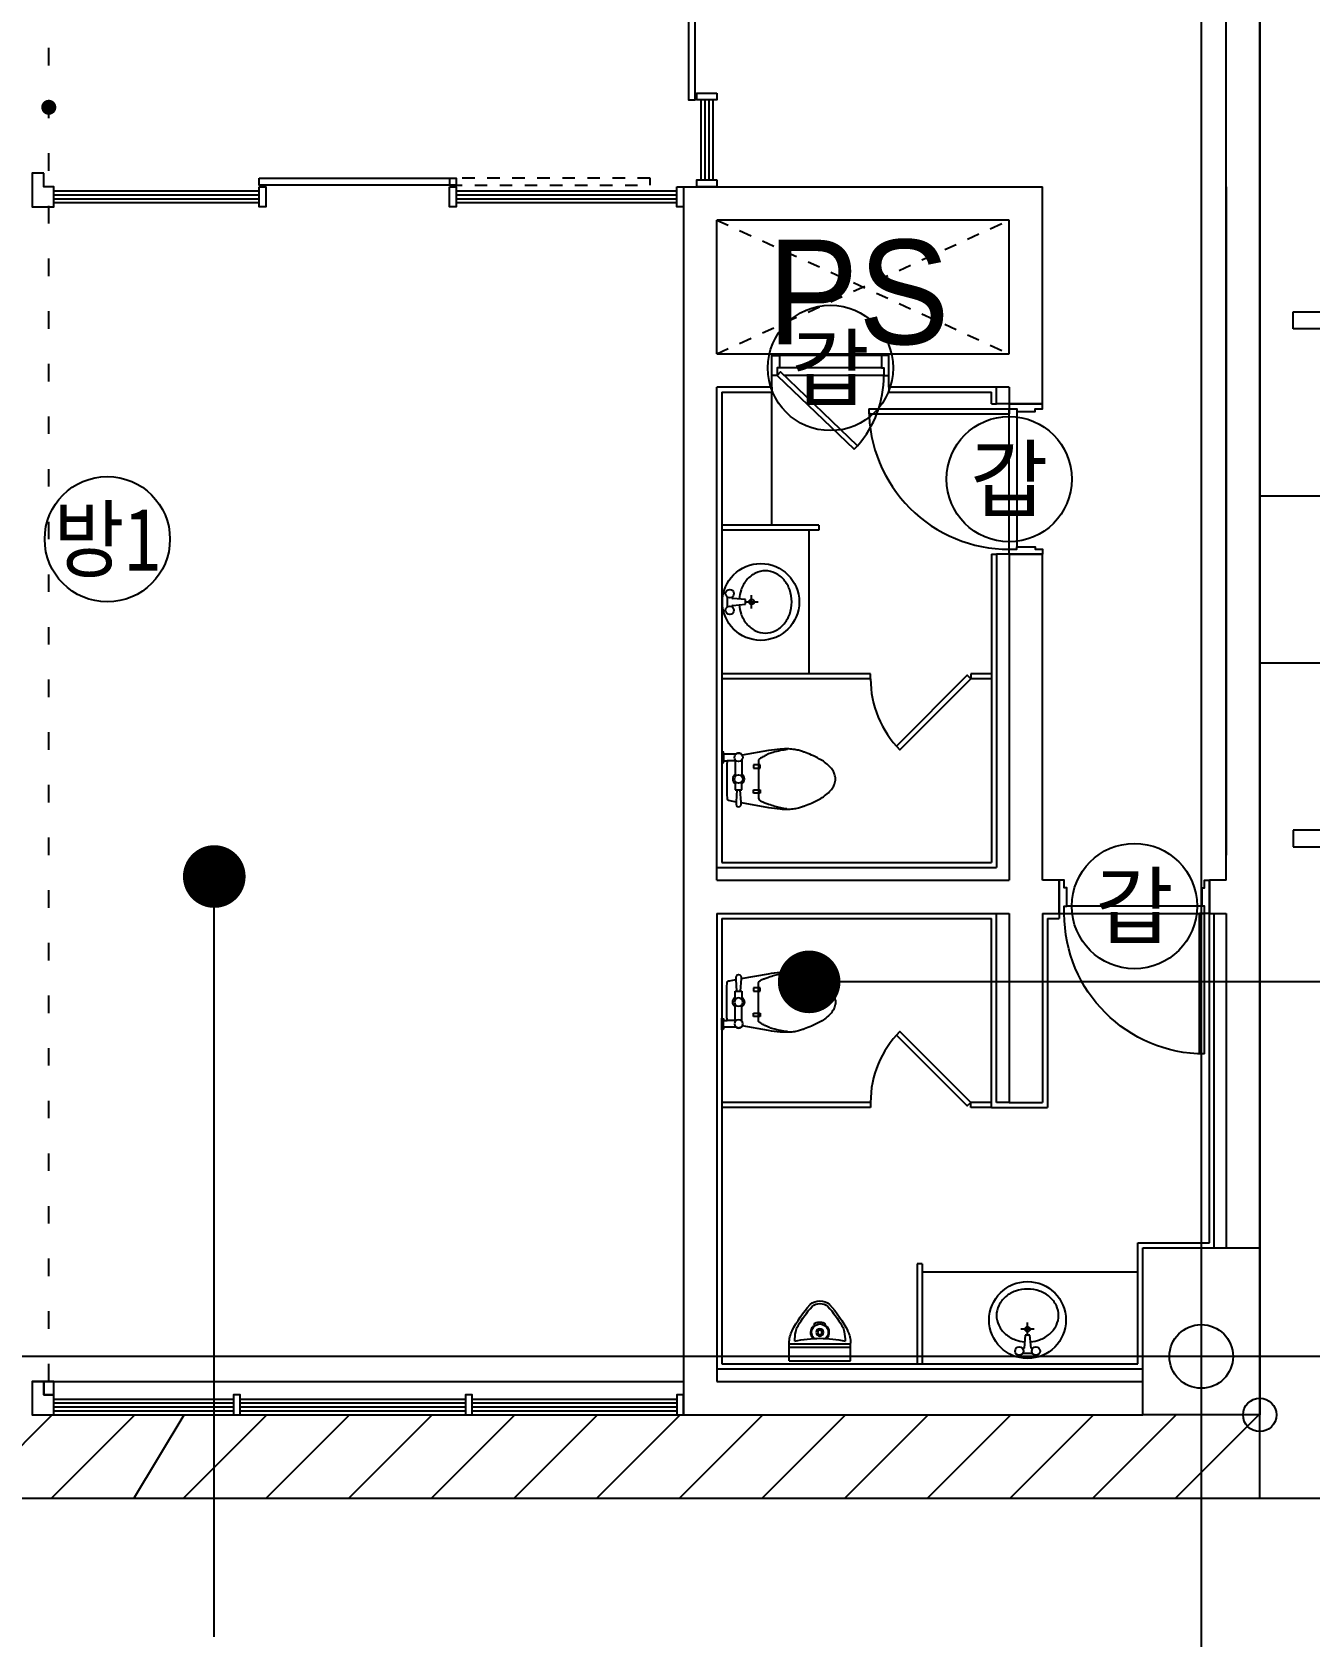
# Model space of a CAD drawing. Header units: metres. Extents: x 630750 to 860239, y 578133 to 726633.
# Drawn here: x 721104 to 728755, y 657632 to 667235 of the extents above; entities that cross this region are included whole.
import ezdxf
from ezdxf.enums import TextEntityAlignment as Align

# ---------------------------------------------------------------- set-up
doc = ezdxf.new("R2010")
doc.units = ezdxf.units.M
doc.header["$LTSCALE"] = 300
doc.linetypes.add('H2', pattern=[0.5, 0.25, -0.25])
doc.linetypes.add('HIDDEN-1', pattern=[1.4, 0.35, -0.7, 0.35])
for name, color, linetype in [('A-CEN-1', 1, 'Continuous'), ('A-CON', 2, 'Continuous'), ('A-DOR', 4, 'Continuous'), ('A-ELE-7', 7, 'Continuous'), ('A-ELE-9', 9, 'Continuous'), ('A-FIN-2', 6, 'Continuous'), ('A-HAT-1', 9, 'Continuous'), ('A-HAT-2', 8, 'Continuous'), ('A-ROM', 7, 'Continuous'), ('A-TOL', 4, 'Continuous'), ('A-TXT-S', 3, 'Continuous'), ('A-WAL-BLK', 3, 'Continuous'), ('A-WAL-DW', 7, 'Continuous'), ('A-WALL-CONC', 2, 'Continuous'), ('A-WIN-GLASS', 4, 'Continuous'), ('A-코너가드', 7, 'Continuous'), ('DOR', 4, 'Continuous'), ('fire shutter', 2, 'Continuous'), ('PAK', 8, 'Continuous'), ('PARK-SOL', 251, 'Continuous'), ('TXT1', 7, 'Continuous'), ('블럭', 7, 'Continuous')]:
    doc.layers.add(name, color=color, linetype=linetype)
doc.styles.add('TEXT', font='')
doc.styles.add('돋움', font='')
doc.styles.get('TEXT').set_extended_font_data('DotumChe')
doc.styles.get('돋움').set_extended_font_data('Dotum')

# ---------------------------------------------------------------- blocks, each defined once
blk = doc.blocks.new('351')
at = {"ltscale": 5}
for points in [[(1383106.1, 4240352.2), (1378267.8, 4241613.4), (1378848, 4243839), (1383686.3, 4242577.8), (1383106.1, 4240352.2)], [(1379765.2, 4243393.2), (1379576, 4242667.5)], [(1379861.9, 4243368), (1379765.2, 4243393.2)], [(1379861.9, 4243368), (1379765.2, 4243393.2)], [(1379672.8, 4242642.3), (1379861.9, 4243368)], [(1379576, 4242667.5), (1379672.8, 4242642.3)], [(1379475.1, 4242280.4), (1379285.9, 4241554.7)], [(1379382.7, 4241529.5), (1379571.9, 4242255.2)], [(1379571.9, 4242255.2), (1379475.1, 4242280.4)], [(1379285.9, 4241554.7), (1379382.7, 4241529.5)]]:
    blk.add_lwpolyline(points, dxfattribs=at)
for points in [[(1379765.2, 4243393.2), (1379576, 4242667.5)], [(1379672.8, 4242642.3), (1379861.9, 4243368)], [(1379576, 4242667.5), (1379672.8, 4242642.3)], [(1379475.1, 4242280.4), (1379285.9, 4241554.7)], [(1379382.7, 4241529.5), (1379571.9, 4242255.2)], [(1379571.9, 4242255.2), (1379475.1, 4242280.4)], [(1379285.9, 4241554.7), (1379382.7, 4241529.5)]]:
    blk.add_lwpolyline(points)
blk = doc.blocks.new('b-9')
at = {"layer": 'A-DOR'}
for p, q in [((91835.1, -411706.3), (91835.1, -410866.3)), ((91835.1, -410866.3), (91865.1, -410866.3)), ((91865.1, -411706.3), (91865.1, -410866.3)), ((91835.1, -411706.3), (91865.1, -411706.3))]:
    blk.add_line(p, q, dxfattribs=at)
for points in [[(91805.1, -410666.3), (91805.1, -410866.3), (91835.1, -410866.3), (91835.1, -410821.3), (91850.1, -410821.3), (91850.1, -410711.3), (91835.1, -410711.3), (91835.1, -410666.3)], [(92705.1, -410666.3), (92705.1, -410866.3), (92675.1, -410866.3), (92675.1, -410821.3), (92660.1, -410821.3), (92660.1, -410711.3), (92675.1, -410711.3), (92675.1, -410666.3)]]:
    blk.add_lwpolyline(points, close=True, dxfattribs=at)
blk.add_arc((91835.1, -410866.3), 840, 270, 0, dxfattribs=at)
at = {"layer": 'DOR', "color": 9}
for points in [[(91850.1, -410821.3), (92660.1, -410821.3)], [(92675.1, -410866.3), (91835.1, -410866.3)]]:
    blk.add_lwpolyline(points, dxfattribs=at)
blk = doc.blocks.new('CC-102P')
at = {"layer": 'A-TOL'}
for p, q in [((8.9, 148.1), (8.9, 108.1)), ((83.9, 108.1), (30.3, 108.1)), ((78.9, 113.1), (78.9, 13.1)), ((118.9, 113.1), (118.9, 13.1)), ((218.9, 113.1), (218.9, -1.9)), ((228.9, 83.1), (188.9, 83.1)), ((188.9, 83.1), (188.9, 63.1)), ((188.9, 63.1), (228.9, 63.1)), ((228.9, 63.1), (228.9, 83.1)), ((78.9, -16.9), (78.9, -66.9)), ((78.9, -66.9), (118.9, -66.9)), ((118.9, -66.9), (118.9, -16.9)), ((188.9, -66.9), (228.9, -66.9)), ((188.9, -86.9), (188.9, -66.9)), ((228.9, -86.9), (188.9, -86.9)), ((218.9, -1.9), (218.9, -116.9)), ((228.9, -66.9), (228.9, -86.9))]:
    blk.add_line(p, q, dxfattribs=at)
blk.add_lwpolyline([(-1.1, 163.1), (-1.1, 93.1), (8.9, 98.1), (8.9, 108.1), (30.3, 108.1, 0.018932), (28.9, 73.1), (28.9, -1.9), (28.9, -76.9, 0.024922), (31.2, -122.9, 0.25497), (33.9, -126.9, 0.056948), (38.2, -128.5, 0.016043), (53.9, -131.9), (84.8, -137.5), (83.9, -151.9, 1.060552), (113.9, -151.9), (113.4, -142.7), (278.9, -171.9, 0.022182), (347.1, -180.6, 0.0294), (398.9, -181.9, 0.029565), (434.7, -178.5, 0.035314), (463.9, -171.9, 0.006976), (476.1, -168, 0.004694), (493.9, -161.9, 0.019426), (534.5, -145.7, 0.015468), (583.9, -121.9, 0.040875), (614, -103, 0.036447), (643.9, -76.9, 0.04843), (664.1, -52.2, 0.068612), (673.9, -31.9, 0.037226), (677.7, -16.3, 0.041311), (678.9, -1.9, 0.041311), (677.7, 12.5, 0.037226), (673.9, 28.1, 0.068612), (664.1, 48.4, 0.04843), (643.9, 73.1, 0.036447), (614, 99.2, 0.040875), (583.9, 118.1, 0.015468), (534.5, 142, 0.019426), (493.9, 158.1, 0.004694), (476.1, 164.3, 0.006976), (463.9, 168.1, 0.035314), (434.7, 174.8, 0.029565), (398.9, 178.1, 0.0294), (347.1, 176.9, 0.022182), (278.9, 168.1), (120.8, 140.2, 0.455372), (83.9, 148.1), (8.9, 148.1), (8.9, 158.1)], format="xyb", close=True, dxfattribs=at)
blk.add_lwpolyline([(88.9, -66.9), (84.8, -137.5, 1.060552)], format="xyb", dxfattribs=at)
blk.add_lwpolyline([(113.4, -142.7), (108.9, -66.9)], dxfattribs=at)
for centre in [(98.9, 128.1), (98.9, -1.9)]:
    blk.add_circle(centre, 25, dxfattribs=at)
for centre, radius, start, end in [((222.5, 113.1), 3.54, 126.8699, 180), ((325, -23.6), 174.4, 119.56748, 126.8699), ((473.2, -284.8), 474.7, 116.56505, 119.56748), ((396.3, -131), 302.8, 112.80534, 116.56505), ((369.8, -67.9), 234.4, 105.9454, 112.80534), ((470, -418.7), 599.2, 101.65654, 105.9454), ((417.1, -162.1), 337.2, 94.39871, 101.65654), ((98.9, -1.9), 35, 124.8499, 235.1501), ((98.9, -1.9), 35, 304.8499, 55.1501), ((231.3, -116.9), 12.3, 180, 225), ((261.3, -86.9), 54.8, 225, 245.9278), ((357.8, 129.1), 291.3, 245.9278, 249.44395), ((453.4, 384.1), 563.7, 249.44395, 251.97138), ((608.3, 860.1), 1064.2, 251.97138, 254.0546), ((543.4, 632.8), 827.8, 254.0546, 256.41664), ((406.3, 65.6), 244.3, 256.41664, 265.60129)]:
    blk.add_arc(centre, radius, start, end, dxfattribs=at)
blk = doc.blocks.new('toi-3')
at = {"layer": 'A-TOL'}
for p, q in [((0, -360), (0, -280)), ((40, -320), (-40, -320)), ((-14, -356), (-21.2, -432.5)), ((14, -356), (-14, -356)), ((21.2, -432.5), (14, -356)), ((-26.2, -437), (-29.3, -437)), ((29.3, -465), (-29.3, -465)), ((29.3, -437), (26.2, -437))]:
    blk.add_line(p, q, dxfattribs=at)
blk.add_lwpolyline([(17.7, -394.8, 0.064435), (72.5, -383.1, 0.091719), (131.5, -349.2, 0.103599), (172.4, -296.6, 0.113912), (186, -237.5, 0.113912), (172.4, -178.4, 0.103599), (131.5, -125.8, 0.091719), (72.5, -91.9, 0.084785), (0, -79.5, 0.084785), (-72.5, -91.9, 0.091719), (-131.5, -125.8, 0.103599), (-172.4, -178.4, 0.113912), (-186, -237.5, 0.113912), (-172.4, -296.6, 0.103599), (-131.5, -349.2, 0.091719), (-72.5, -383.1, 0.064435), (-17.7, -394.8, 0.084785)], format="xyb", dxfattribs=at)
for centre, radius in [((0, -265), 230), ((0, -320), 15), ((-50, -451), 25), ((50, -451), 25)]:
    blk.add_circle(centre, radius, dxfattribs=at)
for centre, start, end in [((-26.2, -432), 270, 354.60905), ((26.2, -432), 185.39095, 270)]:
    blk.add_arc(centre, 5, start, end, dxfattribs=at)
blk = doc.blocks.new('소변겨-평면')
for p, q in [((-183.7, 0), (-183.7, -105.1)), ((-183.7, 0), (183.7, 0)), ((183.7, 0), (183.7, -105.1)), ((-183.7, -81.3), (183.7, -81.3)), ((-183.7, -100.6), (183.7, -100.6)), ((-183.7, -100.6), (182.3, -100.6))]:
    blk.add_line(p, q)
for radius in [21.8, 13.6]:
    blk.add_circle((0, -169.5), radius)
for centre, radius, start, end in [((-20.2, -105.1), 163.5, 180, 206.73741), ((475.5, 144.6), 718.6, 206.73741, 222.04722), ((22.2, 771.6), 906.1, 258.99918, 268.59422), ((150.3, -113.6), 301, 180.80082, 191.32823), ((-30.2, -150.3), 116.8, 191.08576, 210.24906), ((0, -169.5), 54.5, 136.96686, 225.81084), ((0, -169.5), 50.4, 133.05549, 270), ((0, -169.5), 50.4, 270, 46.84272), ((-21.2, 771.6), 906.1, 271.40578, 281.00082), ((0, -169.5), 54.5, 311.53532, 42.93641), ((-475.5, 144.6), 718.6, 317.95278, 333.26259), ((31.3, -150.3), 116.8, 329.75094, 348.91424), ((-149.3, -113.6), 301, 348.67177, 359.19918), ((20.2, -105.1), 163.5, 333.26259, 0), ((475.5, 144.6), 702.2, 210.24906, 221.97438), ((-49.4, -220.3), 16.3, 13.42211, 45.81084), ((-17.6, -212.7), 16.3, 193.42211, 254.02221), ((-1.7, -157.1), 74.2, 254.02221, 270.5847), ((-0.1, -157.1), 74.2, 269.4153, 285.97779), ((15.8, -212.7), 16.3, 285.97779, 342.51928), ((47, -222.6), 16.3, 131.53532, 162.51928), ((-474.5, 144.6), 702.2, 318.02562, 329.75094), ((-0.6, -272.7), 86, 228.01849, 270.38874), ((-0.6, -272.7), 69.7, 228.68707, 270.38874), ((0.6, -272.7), 86, 269.61126, 311.98151), ((1.6, -272.7), 69.7, 269.61126, 311.31293)]:
    blk.add_arc(centre, radius, start, end)

msp = doc.modelspace()

# ---------------------------------------------------------------- linework, layer by layer
at = {"layer": 'A-CEN-1', "linetype": 'Continuous'}
for p, q in [((728104.4, 708258.8), (728104.4, 640745.8)), ((796986.4, 659310.2), (657202.6, 659310.2))]:
    msp.add_line(p, q, dxfattribs=at)
at = {"layer": 'A-CON'}
msp.add_lwpolyline([(727754.4, 659960.2), (728454.4, 659960.2), (728454.4, 658960.2), (727754.4, 658960.2)], close=True, dxfattribs=at)
at = {"layer": 'A-DOR'}
for points in [[(725534.4, 665180.2), (725534.4, 665300.2), (725579.4, 665300.2), (725579.4, 665225.2), (725564.4, 665225.2), (725564.4, 665180.2)], [(726234.4, 665180.2), (726234.4, 665300.2), (726189.4, 665300.2), (726189.4, 665225.2), (726204.4, 665225.2), (726204.4, 665180.2)]]:
    msp.add_lwpolyline(points, close=True, dxfattribs=at)
msp.add_lwpolyline([(726026, 664738.9), (726047.3, 664760.2), (725585.6, 665201.5), (725564.4, 665180.2), (726026, 664738.9)], dxfattribs=at)
msp.add_arc((725564.4, 665180.2), 640, 318.98298, 359.99998, dxfattribs=at)
at = {"layer": 'A-ELE-7'}
msp.add_circle((728104.4, 659310.2), 190.6, dxfattribs=at)
at = {"layer": 'A-ELE-9'}
for p, q in [((728454.4, 663360.2), (728454.4, 661730.2)), ((728454.4, 659960.2), (728454.4, 661570.2))]:
    msp.add_line(p, q, dxfattribs=at)
at = {"layer": 'A-ELE-9', "linetype": 'ByBlock'}
msp.add_line((721104.4, 659160.2), (725004.4, 659160.2), dxfattribs=at)
at = {"layer": 'A-FIN-2'}
for p, q in [((725234.4, 665080.2), (725534.4, 665080.2)), ((725234.4, 665080.2), (725234.4, 662265.2)), ((725534.4, 665110.2), (725534.4, 665080.2)), ((726234.4, 665110.2), (726234.4, 665080.2)), ((726234.4, 665080.2), (726849.4, 665080.2)), ((726849.4, 665010.2), (726849.4, 665080.2)), ((726849.4, 665010.2), (726879.4, 665010.2)), ((726954.4, 665010.2), (726924.4, 665010.2)), ((726849.4, 664110.2), (726849.4, 662265.2)), ((726849.4, 664110.2), (726879.4, 664110.2)), ((725234.4, 662265.2), (726849.4, 662265.2)), ((728154.4, 659990.2), (728154.4, 662080.2)), ((725234.4, 661930.2), (725234.4, 659265.2)), ((725234.4, 661930.2), (726849.4, 661930.2)), ((726849.4, 660800.2), (726849.4, 661930.2)), ((727184.4, 661930.2), (727184.4, 660800.2)), ((727184.4, 661930.2), (727254.4, 661930.2)), ((727254.4, 661960.2), (727254.4, 661930.2)), ((728154.4, 659990.2), (728154.4, 661960.2)), ((726849.4, 660800.2), (727184.4, 660800.2)), ((727724.4, 659265.2), (727724.4, 659990.2)), ((727724.4, 659990.2), (728154.4, 659990.2)), ((725234.4, 659265.2), (727724.4, 659265.2))]:
    msp.add_line(p, q, dxfattribs=at)
at = {"layer": 'A-HAT-1', "color": 8, "linetype": 'H2'}
for p, q in [((725204.4, 665310.2), (726954.4, 666110.2)), ((725204.4, 666110.2), (726954.4, 665310.2))]:
    msp.add_line(p, q, dxfattribs=at)
at = {"layer": 'A-HAT-2'}
for p, q in [((725534.4, 665310.2), (726234.4, 665310.2)), ((721169.4, 658960.2), (727754.4, 658960.2)), ((725154.4, 658960.2), (727754.4, 658960.2)), ((763254.5, 658460.2), (718403.4, 658460.2))]:
    msp.add_line(p, q, dxfattribs=at)
at = {"layer": 'A-ROM', "color": 7}
for p, q in [((722195.3, 657631.8), (722195.3, 662181.9)), ((730307, 661551.7), (725756.9, 661551.7))]:
    msp.add_line(p, q, dxfattribs=at)
at = {"layer": 'A-ROM', "color": 7, "const_width": 187.5}
for points in [[(722101.5, 662181.9, 1), (722289, 662181.9, 1)], [(725663.1, 661551.7, 1), (725850.6, 661551.7, 1)]]:
    msp.add_lwpolyline(points, format="xyb", close=True, dxfattribs=at)
at = {"layer": 'A-TOL', "ltscale": 3}
for p, q in [((725534.4, 664285.2), (725534.4, 665080.2)), ((725814.4, 664285.2), (725814.4, 664255.2)), ((725754.4, 664255.2), (725754.4, 663395.2)), ((726404.4, 659865.2), (726404.4, 659265.2)), ((726434.4, 659865.2), (726404.4, 659865.2)), ((726434.4, 659865.2), (726434.4, 659265.2)), ((727724.4, 659815.2), (726434.4, 659815.2))]:
    msp.add_line(p, q, dxfattribs=at)
at = {"layer": 'A-TOL'}
for p, q in [((725814.4, 664285.2), (725234.4, 664285.2)), ((725814.4, 664255.2), (725234.4, 664255.2)), ((726124.4, 663395.2), (725234.4, 663395.2)), ((726124.4, 663365.2), (725234.4, 663365.2)), ((726124.4, 663365.2), (726124.4, 663395.2)), ((726849.4, 663395.2), (726724.4, 663395.2)), ((726724.4, 663395.2), (726724.4, 663365.2)), ((726849.4, 663365.2), (726724.4, 663365.2)), ((726124.4, 660830.2), (725234.4, 660830.2)), ((726124.4, 660830.2), (726124.4, 660800.2)), ((726724.4, 660800.2), (726724.4, 660830.2)), ((726849.4, 660830.2), (726724.4, 660830.2)), ((726124.4, 660800.2), (725234.4, 660800.2)), ((726849.4, 660800.2), (726724.4, 660800.2))]:
    msp.add_line(p, q, dxfattribs=at)
for points in [[(726278.9, 662962.2), (726300.1, 662941), (726724.4, 663365.2), (726703.2, 663386.4)], [(726278.9, 661233.3), (726300.1, 661254.5), (726724.4, 660830.2), (726703.2, 660809)]]:
    msp.add_lwpolyline(points, close=True, dxfattribs=at)
for centre, start, end in [((726724.4, 663365.2), 180, 225), ((726724.4, 660830.2), 135, 180)]:
    msp.add_arc(centre, 600, start, end, dxfattribs=at)
at = {"layer": 'A-WAL-BLK'}
for p, q in [((728254.4, 666310.2), (728254.4, 668460.2)), ((728454.4, 661960.2), (728454.4, 668460.2)), ((725004.4, 666310.2), (725004.4, 658960.2)), ((725004.4, 666310.2), (727154.4, 666310.2)), ((727154.4, 665010.2), (727154.4, 666310.2)), ((728254.4, 662160.2), (728254.4, 666310.2)), ((728254.4, 666310.2), (728254.4, 662310.2)), ((728454.4, 666310.2), (728454.4, 659960.2)), ((725204.4, 665310.2), (725204.4, 666110.2)), ((725204.4, 665310.2), (725204.4, 666110.2)), ((726954.4, 666110.2), (725204.4, 666110.2)), ((726954.4, 665310.2), (726954.4, 666110.2)), ((725204.4, 665310.2), (725534.4, 665310.2)), ((725534.4, 665110.2), (725534.4, 665310.2)), ((726234.4, 665310.2), (726954.4, 665310.2)), ((726234.4, 665110.2), (726234.4, 665310.2)), ((725534.4, 665110.2), (725204.4, 665110.2)), ((725204.4, 662160.2), (725204.4, 665110.2)), ((726954.4, 665110.2), (726234.4, 665110.2)), ((726954.4, 665110.2), (726954.4, 665010.2)), ((726954.4, 665010.2), (727154.4, 665010.2)), ((726954.4, 664110.2), (726954.4, 662160.2)), ((726954.4, 664110.2), (727154.4, 664110.2)), ((727154.4, 662160.2), (727154.4, 664110.2)), ((725204.4, 662160.2), (726954.4, 662160.2)), ((727254.4, 662160.2), (727154.4, 662160.2)), ((727254.4, 661960.2), (727254.4, 662160.2)), ((728254.4, 662160.2), (728154.4, 662160.2)), ((728154.4, 661960.2), (728154.4, 662160.2)), ((725204.4, 661960.2), (726954.4, 661960.2)), ((725204.4, 661960.2), (725204.4, 659160.2)), ((726954.4, 661960.2), (726954.4, 660830.2)), ((727154.4, 661960.2), (727254.4, 661960.2)), ((727154.4, 661960.2), (727154.4, 660830.2)), ((728154.4, 661960.2), (728254.4, 661960.2)), ((728254.4, 661960.2), (728254.4, 659960.2)), ((728254.4, 661960.2), (728254.4, 659960.2)), ((726954.4, 660830.2), (727154.4, 660830.2)), ((725204.4, 659160.2), (727754.4, 659160.2)), ((725004.4, 658960.2), (727754.4, 658960.2))]:
    msp.add_line(p, q, dxfattribs=at)
at = {"layer": 'A-WAL-DW'}
for p, q in [((726879.4, 665010.2), (726879.4, 665110.2)), ((726954.4, 665010.2), (726879.4, 665010.2)), ((726879.4, 664110.2), (726879.4, 662235.2)), ((726954.4, 664110.2), (726879.4, 664110.2)), ((725204.4, 662235.2), (726879.4, 662235.2)), ((726879.4, 660830.2), (726879.4, 661960.2)), ((728179.4, 661960.2), (728179.4, 659960.2)), ((728179.4, 661960.2), (728179.4, 659960.2)), ((726954.4, 660830.2), (726879.4, 660830.2)), ((725204.4, 659235.2), (727754.4, 659235.2))]:
    msp.add_line(p, q, dxfattribs=at)
at = {"layer": 'A-WALL-CONC'}
msp.add_line((721104.4, 659160.2), (721104.4, 658960.2), dxfattribs=at)
msp.add_line((721104.4, 659160.2), (721104.4, 658960.2), dxfattribs=at)
at = {"layer": 'A-WIN-GLASS', "color": 8}
for p, q in [((725108.4, 666830.2), (725108.4, 666350.2)), ((725180.4, 666830.2), (725180.4, 666350.2)), ((721234.4, 666285.2), (722464.4, 666285.2)), ((721234.4, 666215.2), (722464.4, 666215.2)), ((723644.4, 666285.2), (724964.4, 666285.2)), ((723644.4, 666215.2), (724964.4, 666215.2)), ((721234.4, 659055.2), (722309.4, 659055.2)), ((722349.4, 659055.2), (723699.4, 659055.2)), ((723739.4, 659055.2), (724964.4, 659055.2)), ((721234.4, 658985.2), (722309.4, 658985.2)), ((722349.4, 658985.2), (723699.4, 658985.2)), ((723739.4, 658985.2), (724964.4, 658985.2))]:
    msp.add_line(p, q, dxfattribs=at)
at = {"layer": 'A-WIN-GLASS'}
for p, q in [((725132.4, 666830.2), (725132.4, 666350.2)), ((725156.4, 666830.2), (725156.4, 666350.2)), ((721234.4, 666262.2), (722464.4, 666262.2)), ((721234.4, 666238.2), (722464.4, 666238.2)), ((723644.4, 666262.2), (724964.4, 666262.2)), ((723644.4, 666238.2), (724964.4, 666238.2)), ((721234.4, 659032.2), (722309.4, 659032.2)), ((721234.4, 659008.2), (722309.4, 659008.2)), ((722349.4, 659032.2), (723699.4, 659032.2)), ((722349.4, 659008.2), (723699.4, 659008.2)), ((723739.4, 659032.2), (724964.4, 659032.2)), ((723739.4, 659008.2), (724964.4, 659008.2))]:
    msp.add_line(p, q, dxfattribs=at)
for points in [[(725034.4, 668010.2), (725034.4, 666830.2), (725074.4, 666830.2), (725074.4, 668010.2)], [(725204.4, 666870.2), (725204.4, 666830.2), (725084.4, 666830.2), (725084.4, 666870.2)], [(722464.4, 666360.2), (723644.4, 666360.2), (723644.4, 666320.2), (722464.4, 666320.2)], [(722464.4, 666310.2), (722504.4, 666310.2), (722504.4, 666190.2), (722464.4, 666190.2)], [(723604.4, 666310.2), (723644.4, 666310.2), (723644.4, 666190.2), (723604.4, 666190.2)], [(724964.4, 666310.2), (725004.4, 666310.2), (725004.4, 666190.2), (724964.4, 666190.2)], [(725204.4, 666350.2), (725204.4, 666310.2), (725084.4, 666310.2), (725084.4, 666350.2)], [(725204.4, 666350.2), (725204.4, 666310.2), (725084.4, 666310.2), (725084.4, 666350.2)], [(722309.4, 658960.2), (722349.4, 658960.2), (722349.4, 659080.2), (722309.4, 659080.2)], [(723699.4, 658960.2), (723739.4, 658960.2), (723739.4, 659080.2), (723699.4, 659080.2)], [(724964.4, 658960.2), (725004.4, 658960.2), (725004.4, 659080.2), (724964.4, 659080.2)]]:
    msp.add_lwpolyline(points, close=True, dxfattribs=at)
for points in [[(721174.4, 666390.2), (721104.4, 666390.2), (721104.4, 666190.2), (721234.4, 666190.2), (721234.4, 666310.2), (721174.4, 666310.2), (721174.4, 666390.2)], [(721174.4, 659160.2), (721104.4, 659160.2), (721104.4, 658960.2), (721234.4, 658960.2), (721234.4, 659080.2), (721174.4, 659080.2), (721174.4, 659160.2)], [(721174.4, 659160.2), (721104.4, 659160.2), (721104.4, 658960.2), (721234.4, 658960.2), (721234.4, 659080.2), (721174.4, 659080.2), (721174.4, 659160.2)]]:
    msp.add_lwpolyline(points, dxfattribs=at)
at = {"layer": 'A-WIN-GLASS', "color": 8, "linetype": 'H2'}
msp.add_lwpolyline([(724804.4, 666360.2), (723604.4, 666360.2), (723604.4, 666320.2), (724804.4, 666320.2)], close=True, dxfattribs=at)
at = {"layer": 'A-코너가드'}
msp.add_circle((728454.4, 658960.2), 100, dxfattribs=at)
at = {"layer": 'DOR', "color": 9}
for points in [[(726189.4, 665300.2), (725579.4, 665300.2)], [(726189.4, 665225.2), (725579.4, 665225.2)], [(726204.4, 665180.2), (725607, 665180.2)]]:
    msp.add_lwpolyline(points, dxfattribs=at)
at = {"layer": 'fire shutter', "color": 2, "linetype": 'HIDDEN-1'}
msp.add_lwpolyline([(721204.4, 659160.2), (721204.4, 669260.2)], dxfattribs=at)
at = {"layer": 'fire shutter'}
msp.add_lwpolyline([(721174.4, 659080.2), (721234.4, 659080.2), (721234.4, 659160.2), (721174.4, 659160.2)], close=True, dxfattribs=at)
msp.add_lwpolyline([(721174.4, 659080.2), (721234.4, 659080.2), (721234.4, 659160.2), (721174.4, 659160.2)], close=True, dxfattribs=at)
at = {"layer": 'PARK-SOL'}
for p, q in [((720724.5, 658460.2), (721224.5, 658960.2)), ((721219.4, 658460.2), (721719.4, 658960.2)), ((721714.4, 658460.2), (722014.4, 658960.2)), ((722009.4, 658460.2), (722509.4, 658960.2)), ((722504.4, 658460.2), (723004.4, 658960.2)), ((722999.3, 658460.2), (723499.3, 658960.2)), ((723494.3, 658460.2), (723994.3, 658960.2)), ((723989.3, 658460.2), (724489.3, 658960.2)), ((724484.3, 658460.2), (724984.3, 658960.2)), ((724979.2, 658460.2), (725479.2, 658960.2)), ((725474.2, 658460.2), (725974.1, 658960.2)), ((725969.1, 658460.2), (726469.1, 658960.2)), ((726464.1, 658460.2), (726964.1, 658960.2)), ((726959.1, 658460.2), (727459.1, 658960.2)), ((727454.1, 658460.2), (727954, 658960.2)), ((727949, 658460.2), (728449, 658960.2))]:
    msp.add_line(p, q, dxfattribs=at)
at = {"layer": 'TXT1', "color": 7, "const_width": 45}
msp.add_lwpolyline([(721204.4, 666762.7, -1), (721204.4, 666807.7, -1)], format="xyb", close=True, dxfattribs=at)
at = {"layer": '블럭', "color": 1}
for centre in [(725884.4, 665225.2), (725884.4, 665225.2), (726954.4, 664560.2), (726954.4, 664560.2), (721554.9, 664200.3), (721554.9, 664200.3), (727704.4, 662005.2), (727704.4, 662005.2)]:
    msp.add_circle(centre, 375, dxfattribs=at)

# ---------------------------------------------------------------- block references
at = {"rotation": 270}
msp.add_blockref('b-9', (1137820.6, 756815.4), dxfattribs=at)
at = {"xscale": -1}
msp.add_blockref('b-9', (819959.5, 1072826.5), dxfattribs=at)
at = {"layer": 'A-TOL'}
for p, rotation in [((725732.3, 663825.2), 269.9999187847819), ((727064.4, 659793.1), 359.9999187847819)]:
    msp.add_blockref('toi-3', p, dxfattribs=dict(at, rotation=rotation))
msp.add_blockref('CC-102P', (725235.5, 662767.1), dxfattribs=at)
at = {"layer": 'A-TOL', "xscale": -1, "rotation": 180}
for name, p in [('CC-102P', (725235.5, 661428.4)), ('소변겨-평면', (725821.2, 659284.4))]:
    msp.add_blockref(name, p, dxfattribs=at)
at = {"layer": 'PAK', "ltscale": 5, "xscale": -1, "rotation": 255.3897951536296}
msp.add_blockref('351', (-3723659.9, 400671.6), dxfattribs=at)
at = {"layer": 'PAK', "ltscale": 5, "rotation": 284.6102173901099}
msp.add_blockref('351', (-3723660, 927247.9), dxfattribs=at)

# ---------------------------------------------------------------- texts
at = {"layer": 'A-TXT-S', "color": 3, "style": '돋움'}
msp.add_text('PS', height=625, dxfattribs=at).set_placement((725506.5, 665367.7, 0))
at = {"layer": '블럭', "style": 'TEXT'}
for p in [(725884.4, 665225.2), (725884.4, 665225.2), (726954.4, 664560.2), (726954.4, 664560.2), (727704.4, 662005.2), (727704.4, 662005.2)]:
    msp.add_text('갑', height=375, dxfattribs=at).set_placement(p, align=Align.MIDDLE_CENTER)
at = {"layer": '블럭', "style": 'TEXT', "width": 0.9}
msp.add_text('방1', height=375, dxfattribs=at).set_placement((721554.9, 664200.3), align=Align.MIDDLE_CENTER)

doc.saveas('drawing.dxf')
